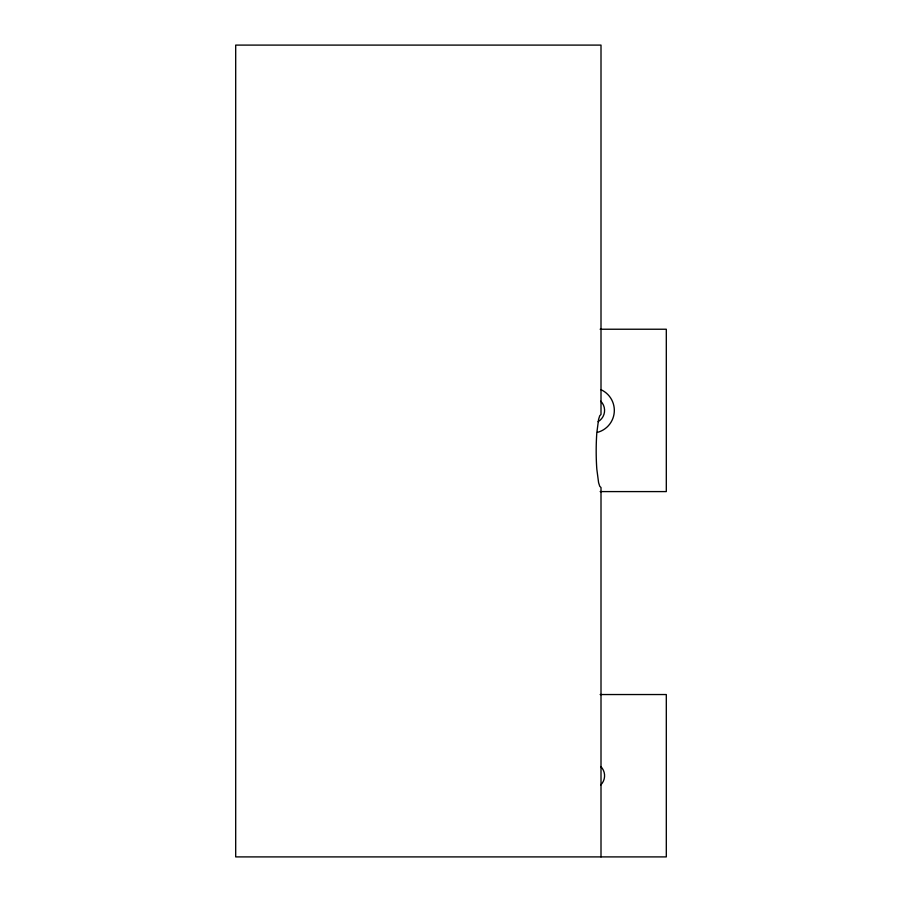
<?xml version="1.0" encoding="UTF-8"?>
<svg xmlns="http://www.w3.org/2000/svg" width="902" height="902" viewBox="0 0 902 902"><rect width="100%" height="100%" fill="white"/><g stroke="black" fill="none" stroke-linecap="round" stroke-linejoin="round"><path stroke-width="1.35" d="M600.146 329.23L666.307 329.23L666.307 491.59L600.146 491.59M600.146 694.54L666.307 694.54L666.307 856.9L235.693 856.9L235.693 45.1L601.003 45.1L601.003 414.469L599.751 415.709L598.59 419.362L596.831 432.734A36.272 4.736 -90 0 0 596.831 469.265L598.59 482.638L599.751 486.291L601.003 487.531L601.003 856.9M600.777 401.221A12.989 12.989 0 0 1 598.082 421.662M600.845 389.641A22.73 22.73 0 0 1 597.474 432.362M600.777 766.531A12.989 12.989 0 0 1 600.777 784.909"/></g></svg>
